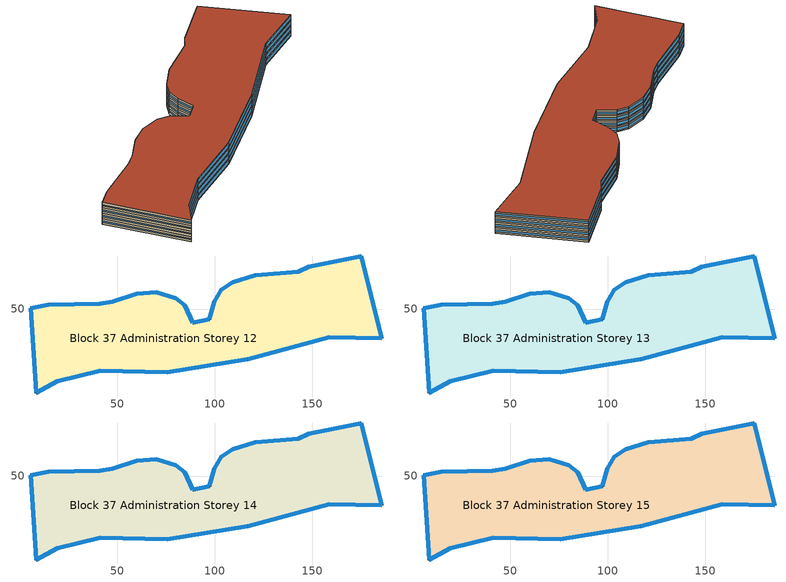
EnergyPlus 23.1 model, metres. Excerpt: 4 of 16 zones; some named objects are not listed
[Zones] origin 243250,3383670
Block 37 Administration Storey 12
 floor outside (Project Floor): 175.07,77.22 185.68,35.03 158.72,35.67 116.78,24.24 75.53,17.68 41.37,18.27 19.16,12.92 8.36,6.96 5.55,50.4 14.72,52.18 40.94,52.67 47.3,53.85 59.97,57.76 70.07,58.52 80.08,55.62 84.6,51.85 88.72,43.1 97.11,44.9 99.62,53.72 103.23,59.84 109.27,63.69 120.88,67.41 142.71,69.11 148.25,71.64 z36
 wall outside (Project Wall): 5.55,50.4 8.36,6.96 19.16,12.92 41.37,18.27 75.53,17.68 116.78,24.24 158.72,35.67 185.68,35.03 175.07,77.22 148.25,71.64 142.71,69.11 120.88,67.41 109.27,63.69 103.23,59.84 99.62,53.72 97.11,44.9 88.72,43.1 84.6,51.85 80.08,55.62 70.07,58.52 59.97,57.76 47.3,53.85 40.94,52.67 14.72,52.18 5.55,50.4 z36:39
 window (Administration_west_window_construction): 5.56,50.38 8.36,6.98 / 103.22,59.84 99.63,53.72 / 99.62,53.71 97.11,44.91 z37.12:37.88
 window (Administration_south_window_construction): 8.37,6.96 19.15,12.91 / 19.17,12.92 41.36,18.27 / 41.39,18.27 75.52,17.68 / 75.55,17.68 116.76,24.24 / 116.8,24.25 158.7,35.67 / 158.73,35.67 185.67,35.03 z36.6:38.4
 window (Administration_east_window_construction): 185.68,35.05 175.07,77.2 / 88.71,43.11 84.6,51.85 z36.98:38.02
 window (Administration_north_window_construction): 175.06,77.22 148.26,71.65 / 148.24,71.64 142.72,69.11 / 142.7,69.11 120.89,67.41 / 120.87,67.41 109.28,63.7 / 109.27,63.69 103.23,59.85 / 97.11,44.9 88.72,43.1 / 84.6,51.86 80.09,55.62 / 80.08,55.62 70.08,58.52 / 70.07,58.52 59.98,57.77 / 59.97,57.76 47.31,53.85 / 47.3,53.85 40.94,52.67 / 40.93,52.67 14.73,52.18 / 14.71,52.18 5.56,50.41 z36.75:38.25
 roof outside (Project Ceiling): 185.68,35.03 175.07,77.22 148.25,71.64 142.71,69.11 120.88,67.41 109.27,63.69 103.23,59.84 99.62,53.72 97.11,44.9 88.72,43.1 84.6,51.85 80.08,55.62 70.07,58.52 59.97,57.76 47.3,53.85 40.94,52.67 14.72,52.18 5.55,50.4 8.36,6.96 19.16,12.92 41.37,18.27 75.53,17.68 116.78,24.24 158.72,35.67 z39
Block 37 Administration Storey 13
 floor outside (Project Floor): 175.07,77.22 185.68,35.03 158.72,35.67 116.78,24.24 75.53,17.68 41.37,18.27 19.16,12.92 8.36,6.96 5.55,50.4 14.72,52.18 40.94,52.67 47.3,53.85 59.97,57.76 70.07,58.52 80.08,55.62 84.6,51.85 88.72,43.1 97.11,44.9 99.62,53.72 103.23,59.84 109.27,63.69 120.88,67.41 142.71,69.11 148.25,71.64 z39
 wall outside (Project Wall): 5.55,50.4 8.36,6.96 19.16,12.92 41.37,18.27 75.53,17.68 116.78,24.24 158.72,35.67 185.68,35.03 175.07,77.22 148.25,71.64 142.71,69.11 120.88,67.41 109.27,63.69 103.23,59.84 99.62,53.72 97.11,44.9 88.72,43.1 84.6,51.85 80.08,55.62 70.07,58.52 59.97,57.76 47.3,53.85 40.94,52.67 14.72,52.18 5.55,50.4 z39:42
 window (Administration_west_window_construction): 5.56,50.38 8.36,6.98 / 103.22,59.84 99.63,53.72 / 99.62,53.71 97.11,44.91 z40.12:40.88
 window (Administration_south_window_construction): 8.37,6.96 19.15,12.91 / 19.17,12.92 41.36,18.27 / 41.39,18.27 75.52,17.68 / 75.55,17.68 116.76,24.24 / 116.8,24.25 158.7,35.67 / 158.73,35.67 185.67,35.03 z39.6:41.4
 window (Administration_east_window_construction): 185.68,35.05 175.07,77.2 / 88.71,43.11 84.6,51.85 z39.98:41.02
 window (Administration_north_window_construction): 175.06,77.22 148.26,71.65 / 148.24,71.64 142.72,69.11 / 142.7,69.11 120.89,67.41 / 120.87,67.41 109.28,63.7 / 109.27,63.69 103.23,59.85 / 97.11,44.9 88.72,43.1 / 84.6,51.86 80.09,55.62 / 80.08,55.62 70.08,58.52 / 70.07,58.52 59.98,57.77 / 59.97,57.76 47.31,53.85 / 47.3,53.85 40.94,52.67 / 40.93,52.67 14.73,52.18 / 14.71,52.18 5.56,50.41 z39.75:41.25
 roof outside (Project Ceiling): 185.68,35.03 175.07,77.22 148.25,71.64 142.71,69.11 120.88,67.41 109.27,63.69 103.23,59.84 99.62,53.72 97.11,44.9 88.72,43.1 84.6,51.85 80.08,55.62 70.07,58.52 59.97,57.76 47.3,53.85 40.94,52.67 14.72,52.18 5.55,50.4 8.36,6.96 19.16,12.92 41.37,18.27 75.53,17.68 116.78,24.24 158.72,35.67 z42
Block 37 Administration Storey 14
 floor outside (Project Floor): 175.07,77.22 185.68,35.03 158.72,35.67 116.78,24.24 75.53,17.68 41.37,18.27 19.16,12.92 8.36,6.96 5.55,50.4 14.72,52.18 40.94,52.67 47.3,53.85 59.97,57.76 70.07,58.52 80.08,55.62 84.6,51.85 88.72,43.1 97.11,44.9 99.62,53.72 103.23,59.84 109.27,63.69 120.88,67.41 142.71,69.11 148.25,71.64 z42
 wall outside (Project Wall): 5.55,50.4 8.36,6.96 19.16,12.92 41.37,18.27 75.53,17.68 116.78,24.24 158.72,35.67 185.68,35.03 175.07,77.22 148.25,71.64 142.71,69.11 120.88,67.41 109.27,63.69 103.23,59.84 99.62,53.72 97.11,44.9 88.72,43.1 84.6,51.85 80.08,55.62 70.07,58.52 59.97,57.76 47.3,53.85 40.94,52.67 14.72,52.18 5.55,50.4 z42:45
 window (Administration_west_window_construction): 5.56,50.38 8.36,6.98 / 103.22,59.84 99.63,53.72 / 99.62,53.71 97.11,44.91 z43.12:43.88
 window (Administration_south_window_construction): 8.37,6.96 19.15,12.91 / 19.17,12.92 41.36,18.27 / 41.39,18.27 75.52,17.68 / 75.55,17.68 116.76,24.24 / 116.8,24.25 158.7,35.67 / 158.73,35.67 185.67,35.03 z42.6:44.4
 window (Administration_east_window_construction): 185.68,35.05 175.07,77.2 / 88.71,43.11 84.6,51.85 z42.98:44.02
 window (Administration_north_window_construction): 175.06,77.22 148.26,71.65 / 148.24,71.64 142.72,69.11 / 142.7,69.11 120.89,67.41 / 120.87,67.41 109.28,63.7 / 109.27,63.69 103.23,59.85 / 97.11,44.9 88.72,43.1 / 84.6,51.86 80.09,55.62 / 80.08,55.62 70.08,58.52 / 70.07,58.52 59.98,57.77 / 59.97,57.76 47.31,53.85 / 47.3,53.85 40.94,52.67 / 40.93,52.67 14.73,52.18 / 14.71,52.18 5.56,50.41 z42.75:44.25
 roof outside (Project Ceiling): 185.68,35.03 175.07,77.22 148.25,71.64 142.71,69.11 120.88,67.41 109.27,63.69 103.23,59.84 99.62,53.72 97.11,44.9 88.72,43.1 84.6,51.85 80.08,55.62 70.07,58.52 59.97,57.76 47.3,53.85 40.94,52.67 14.72,52.18 5.55,50.4 8.36,6.96 19.16,12.92 41.37,18.27 75.53,17.68 116.78,24.24 158.72,35.67 z45
Block 37 Administration Storey 15
 floor outside (Project Floor): 175.07,77.22 185.68,35.03 158.72,35.67 116.78,24.24 75.53,17.68 41.37,18.27 19.16,12.92 8.36,6.96 5.55,50.4 14.72,52.18 40.94,52.67 47.3,53.85 59.97,57.76 70.07,58.52 80.08,55.62 84.6,51.85 88.72,43.1 97.11,44.9 99.62,53.72 103.23,59.84 109.27,63.69 120.88,67.41 142.71,69.11 148.25,71.64 z45
 wall outside (Project Wall): 5.55,50.4 8.36,6.96 19.16,12.92 41.37,18.27 75.53,17.68 116.78,24.24 158.72,35.67 185.68,35.03 175.07,77.22 148.25,71.64 142.71,69.11 120.88,67.41 109.27,63.69 103.23,59.84 99.62,53.72 97.11,44.9 88.72,43.1 84.6,51.85 80.08,55.62 70.07,58.52 59.97,57.76 47.3,53.85 40.94,52.67 14.72,52.18 5.55,50.4 z45:48
 window (Administration_west_window_construction): 5.56,50.38 8.36,6.98 / 103.22,59.84 99.63,53.72 / 99.62,53.71 97.11,44.91 z46.12:46.88
 window (Administration_south_window_construction): 8.37,6.96 19.15,12.91 / 19.17,12.92 41.36,18.27 / 41.39,18.27 75.52,17.68 / 75.55,17.68 116.76,24.24 / 116.8,24.25 158.7,35.67 / 158.73,35.67 185.67,35.03 z45.6:47.4
 window (Administration_east_window_construction): 185.68,35.05 175.07,77.2 / 88.71,43.11 84.6,51.85 z45.98:47.02
 window (Administration_north_window_construction): 175.06,77.22 148.26,71.65 / 148.24,71.64 142.72,69.11 / 142.7,69.11 120.89,67.41 / 120.87,67.41 109.28,63.7 / 109.27,63.69 103.23,59.85 / 97.11,44.9 88.72,43.1 / 84.6,51.86 80.09,55.62 / 80.08,55.62 70.08,58.52 / 70.07,58.52 59.98,57.77 / 59.97,57.76 47.31,53.85 / 47.3,53.85 40.94,52.67 / 40.93,52.67 14.73,52.18 / 14.71,52.18 5.56,50.41 z45.75:47.25
 roof outside (Project Flat Roof): 185.68,35.03 175.07,77.22 148.25,71.64 142.71,69.11 120.88,67.41 109.27,63.69 103.23,59.84 99.62,53.72 97.11,44.9 88.72,43.1 84.6,51.85 80.08,55.62 70.07,58.52 59.97,57.76 47.3,53.85 40.94,52.67 14.72,52.18 5.55,50.4 8.36,6.96 19.16,12.92 41.37,18.27 75.53,17.68 116.78,24.24 158.72,35.67 z48
[Building]
Building_1: North Axis=0; Terrain=City; Loads Convergence Tolerance Value=0.04; Temperature Convergence Tolerance Value=0.4; Solar Distribution=FullExterior; Maximum Number of Warmup Days=25; Minimum Number of Warmup Days=6
[Site:Location]
CHN Design_Conditions: Latitude=30; Longitude=114; Time Zone=8; Elevation=12
[SIZINGPERIOD:DESIGNDAY] Day of Month=21; DryBulb Temperature Range Modifier Type=DefaultMultipliers; Humidity Condition Type=Wetbulb; Barometric Pressure=101181; Rain Indicator=No; Snow Indicator=No; Daylight Saving Time Indicator=No; Sky Clearness=0; Begin Environment Reset Mode=FullResetAtBeginEnvironment
Name | Month | Day Type | Maximum DryBulb Temperature | Daily DryBulb Temperature Range | Wetbulb or DewPoint at Maximum DryBulb | Wind Speed | Wind Direction | Solar Model Indicator | ASHRAE Clear Sky Optical Depth for Beam Irradiance taub | ASHRAE Clear Sky Optical Depth for Diffuse Irradiance taud
Ann Htg 99.6% Condns DB | 1 | WinterDesignDay | -10 | 0 | -4.8 | 1 | 340 | ASHRAEClearSky | 0 | 0
Ann Clg .4% Condns DB=>MWB | 7 | SummerDesignDay | 40 | 6.6 | 27.1 | 3.5 | 220 | ASHRAETau | 0.781 | 1.413
[MATERIAL]
DefaultMaterial: Roughness=Rough; Thickness=0.1; Conductivity=0.1; Density=1000; Specific Heat=1000; Thermal Absorptance=0.9; Solar Absorptance=0.7; Visible Absorptance=0.7
[WINDOWMATERIAL:SIMPLEGLAZINGSYSTEM] UFactor=1.6; Visible Transmittance=0.6
Name | Solar Heat Gain Coefficient
Administration_east_window; Administration_south_window; Administration_west_window | 0.3
Administration_north_window | 0.35
[CONSTRUCTION]
Project Wall; Project Floor; Project Flat Roof; Project Ceiling: DefaultMaterial
Administration_east_window_construction: Administration_east_window
Administration_south_window_construction: Administration_south_window
Administration_west_window_construction: Administration_west_window
Administration_north_window_construction: Administration_north_window
[SPACE] Ceiling Height=autocalculate; Volume=autocalculate; Floor Area=autocalculate; Space Type=Administration
Name | Zone
Block 37 Administration Storey 12_space | Block 37 Administration Storey 12
Block 37 Administration Storey 13_space | Block 37 Administration Storey 13
Block 37 Administration Storey 14_space | Block 37 Administration Storey 14
Block 37 Administration Storey 15_space | Block 37 Administration Storey 15
[SPACELIST]
Administration: Block 37 Administration Storey 0_space, Block 37 Administration Storey 1_space, Block 37 Administration Storey 2_space, Block 37 Administration Storey 3_space, Block 37 Administration Storey 4_space, Block 37 Administration Storey 5_space, Block 37 Administration Storey 6_space, Block 37 Administration Storey 7_space, Block 37 Administration Storey 8_space, Block 37 Administration Storey 9_space, Block 37 Administration Storey 10_space, Block 37 Administration Storey 11_space, Block 37 Administration Storey 12_space, Block 37 Administration Storey 13_space, Block 37 Administration Storey 14_space, Block 37 Administration Storey 15_space
[ZONE] Type=1; Multiplier=1; Ceiling Height=autocalculate; Volume=autocalculate; Floor Area=autocalculate; Part of Total Floor Area=Yes
Block 37 Administration Storey 12; Block 37 Administration Storey 13; Block 37 Administration Storey 14; Block 37 Administration Storey 15
[PEOPLE]
People_for_administration: Zone or ZoneList or Space or SpaceList=Administration; Number of People Schedule=SeasonalSchedule_Schedule_administration_people; Number of People Calculation Method=People/Area; People per Floor Area=0.125; Fraction Radiant=0.3; Sensible Heat Fraction=autocalculate; Activity Level Schedule=SeasonalSchedule_Schedule_administration_activity; Carbon Dioxide Generation Rate=3.82e-08; Enable ASHRAE 55 Comfort Warnings=No; Mean Radiant Temperature Calculation Type=ZoneAveraged; Clothing Insulation Calculation Method=ClothingInsulationSchedule; Cold Stress Temperature Threshold=15.56; Heat Stress Temperature Threshold=30
[LIGHTS]
Light_for_administration: Zone or ZoneList or Space or SpaceList=Administration; Schedule=SeasonalSchedule_administration_lighting; Design Level Calculation Method=Watts/Area; Watts per Zone Floor Area=8; Return Air Fraction=0; Fraction Radiant=0.32; Fraction Visible=0.25; Fraction Replaceable=1; EndUse Subcategory=General; Return Air Fraction Calculated from Plenum Temperature=No; Return Air Fraction Function of Plenum Temperature Coefficient 1=0; Return Air Fraction Function of Plenum Temperature Coefficient 2=0
[ELECTRICEQUIPMENT]
Equipment_for_administration: Zone or ZoneList or Space or SpaceList=Administration; Schedule=SeasonalSchedule_Schedule_administration_equipment; Design Level Calculation Method=Watts/Area; Watts per Zone Floor Area=15; Fraction Latent=0; Fraction Radiant=0; Fraction Lost=0; EndUse Subcategory=Electric Equipment
[DAYLIGHTING:CONTROLS] Illuminance Setpoint at Reference Point 1=300
Name | Zone or Space | Glare Calculation Daylighting Reference Point | Daylighting Reference Point 1
Dlight_Block 37 Administration Storey 12 | Block 37 Administration Storey 12 | Rpoint_Block 37 Administration Storey 12 | Rpoint_Block 37 Administration Storey 12
Dlight_Block 37 Administration Storey 13 | Block 37 Administration Storey 13 | Rpoint_Block 37 Administration Storey 13 | Rpoint_Block 37 Administration Storey 13
Dlight_Block 37 Administration Storey 14 | Block 37 Administration Storey 14 | Rpoint_Block 37 Administration Storey 14 | Rpoint_Block 37 Administration Storey 14
Dlight_Block 37 Administration Storey 15 | Block 37 Administration Storey 15 | Rpoint_Block 37 Administration Storey 15 | Rpoint_Block 37 Administration Storey 15
[HVACTEMPLATE:ZONE:IDEALLOADSAIRSYSTEM] Template Thermostat=Thermostat_for_administration; Maximum Heating Supply Air Temperature=50; Minimum Cooling Supply Air Temperature=13; Maximum Heating Supply Air Humidity Ratio=0.0156; Minimum Cooling Supply Air Humidity Ratio=0.0077; Heating Limit=NoLimit; Cooling Limit=NoLimit; Dehumidification Control Type=ConstantSensibleHeatRatio; Cooling Sensible Heat Ratio=0.7; Dehumidification Setpoint=60; Humidification Control Type=None; Humidification Setpoint=30; Outdoor Air Method=DetailedSpecification; Outdoor Air Flow Rate per Person=0.00944; Outdoor Air Flow Rate per Zone Floor Area=0; Outdoor Air Flow Rate per Zone=0; Design Specification Outdoor Air Object=Ventilation_for_administration; Demand Controlled Ventilation Type=None; Outdoor Air Economizer Type=NoEconomizer; Heat Recovery Type=None; Sensible Heat Recovery Effectiveness=0.7; Latent Heat Recovery Effectiveness=0.65
Block 37 Administration Storey 12; Block 37 Administration Storey 13; Block 37 Administration Storey 14; Block 37 Administration Storey 15
[DESIGNSPECIFICATION:OUTDOORAIR]
Ventilation_for_administration: Outdoor Air Method=Flow/Person; Outdoor Air Flow per Person=0.00833333; Outdoor Air Flow per Zone Floor Area=0; Outdoor Air Flow per Zone=0; Outdoor Air Flow Air Changes per Hour=0
[SCHEDULE:DAY:HOURLY]
Schedule_administration_lighting_weekday_hourly: 0.2, 0.2, 0.2, 0.2, 0.2, 0.2, 0.2, 0.5, 0.95, 0.95, 0.95, 0.8, 0.8, 0.95, 0.95, 0.95, 0.95, 0.95, 0.3, 0.2, 0.2, 0.2, 0.2, 0.2
Schedule_administration_lighting_holiday_hourly: 0.2, 0.2, 0.2, 0.2, 0.2, 0.2, 0.2, 0.25, 0.475, 0.475, 0.475, 0.4, 0.4, 0.475, 0.475, 0.475, 0.475, 0.475, 0.2, 0.2, 0.2, 0.2, 0.2, 0.2
Schedule_administration_equipment_weekday_hourly: 0.2, 0.2, 0.2, 0.2, 0.2, 0.2, 0.2, 0.5, 0.95, 0.95, 0.95, 0.5, 0.5, 0.95, 0.95, 0.95, 0.95, 0.3, 0.2, 0.2, 0.2, 0.2, 0.2, 0.2
Schedule_administration_equipment_holiday_hourly: 0.2, 0.2, 0.2, 0.2, 0.2, 0.2, 0.2, 0.25, 0.475, 0.475, 0.475, 0.25, 0.25, 0.475, 0.475, 0.475, 0.475, 0.2, 0.2, 0.2, 0.2, 0.2, 0.2, 0.2
Schedule_administration_people_weekday_hourly: 0, 0, 0, 0, 0, 0, 0.1, 0.5, 0.95, 0.95, 0.95, 0.8, 0.8, 0.95, 0.95, 0.95, 0.95, 0.3, 0.1, 0, 0, 0, 0, 0
Schedule_administration_people_holiday_hourly: 0, 0, 0, 0, 0, 0, 0.02, 0.1, 0.19, 0.19, 0.19, 0.16, 0.16, 0.19, 0.19, 0.19, 0.19, 0.06, 0.02, 0, 0, 0, 0, 0
Schedule_administration_activity_weekday_hourly; Schedule_administration_activity_holiday_hourly: 144, 144, 144, 144, 144, 144, 144, 144, 144, 144, 144, 144, 144, 144, 144, 144, 144, 144, 144, 144, 144, 144, 144, 144
[SCHEDULE:WEEK:DAILY]
Schedule_administration_lighting_weekly: Schedule_administration_lighting_holiday_hourly, Schedule_administration_lighting_weekday_hourly, Schedule_administration_lighting_weekday_hourly, Schedule_administration_lighting_weekday_hourly, Schedule_administration_lighting_weekday_hourly, Schedule_administration_lighting_weekday_hourly, Schedule_administration_lighting_holiday_hourly, Schedule_administration_lighting_holiday_hourly, Schedule_administration_lighting_weekday_hourly, Schedule_administration_lighting_weekday_hourly, Schedule_administration_lighting_holiday_hourly, Schedule_administration_lighting_holiday_hourly
Schedule_administration_equipment_weekly: Schedule_administration_equipment_holiday_hourly, Schedule_administration_equipment_weekday_hourly, Schedule_administration_equipment_weekday_hourly, Schedule_administration_equipment_weekday_hourly, Schedule_administration_equipment_weekday_hourly, Schedule_administration_equipment_weekday_hourly, Schedule_administration_equipment_holiday_hourly, Schedule_administration_equipment_holiday_hourly, Schedule_administration_equipment_weekday_hourly, Schedule_administration_equipment_weekday_hourly, Schedule_administration_equipment_holiday_hourly, Schedule_administration_equipment_holiday_hourly
Schedule_administration_people_weekly: Schedule_administration_people_holiday_hourly, Schedule_administration_people_weekday_hourly, Schedule_administration_people_weekday_hourly, Schedule_administration_people_weekday_hourly, Schedule_administration_people_weekday_hourly, Schedule_administration_people_weekday_hourly, Schedule_administration_people_holiday_hourly, Schedule_administration_people_holiday_hourly, Schedule_administration_people_weekday_hourly, Schedule_administration_people_weekday_hourly, Schedule_administration_people_holiday_hourly, Schedule_administration_people_holiday_hourly
Schedule_administration_activity_weekly: Schedule_administration_activity_holiday_hourly, Schedule_administration_activity_weekday_hourly, Schedule_administration_activity_weekday_hourly, Schedule_administration_activity_weekday_hourly, Schedule_administration_activity_weekday_hourly, Schedule_administration_activity_weekday_hourly, Schedule_administration_activity_holiday_hourly, Schedule_administration_activity_holiday_hourly, Schedule_administration_activity_weekday_hourly, Schedule_administration_activity_weekday_hourly, Schedule_administration_activity_holiday_hourly, Schedule_administration_activity_holiday_hourly
[SCHEDULE:YEAR]
SeasonalSchedule_administration_lighting: Schedule_administration_lighting_weekly, 1, 1, 12, 31
SeasonalSchedule_Schedule_administration_equipment: Schedule_administration_equipment_weekly, 1, 1, 12, 31
SeasonalSchedule_Schedule_administration_people: Schedule_administration_people_weekly, 1, 1, 12, 31
SeasonalSchedule_Schedule_administration_activity: Schedule_administration_activity_weekly, 1, 1, 12, 31
